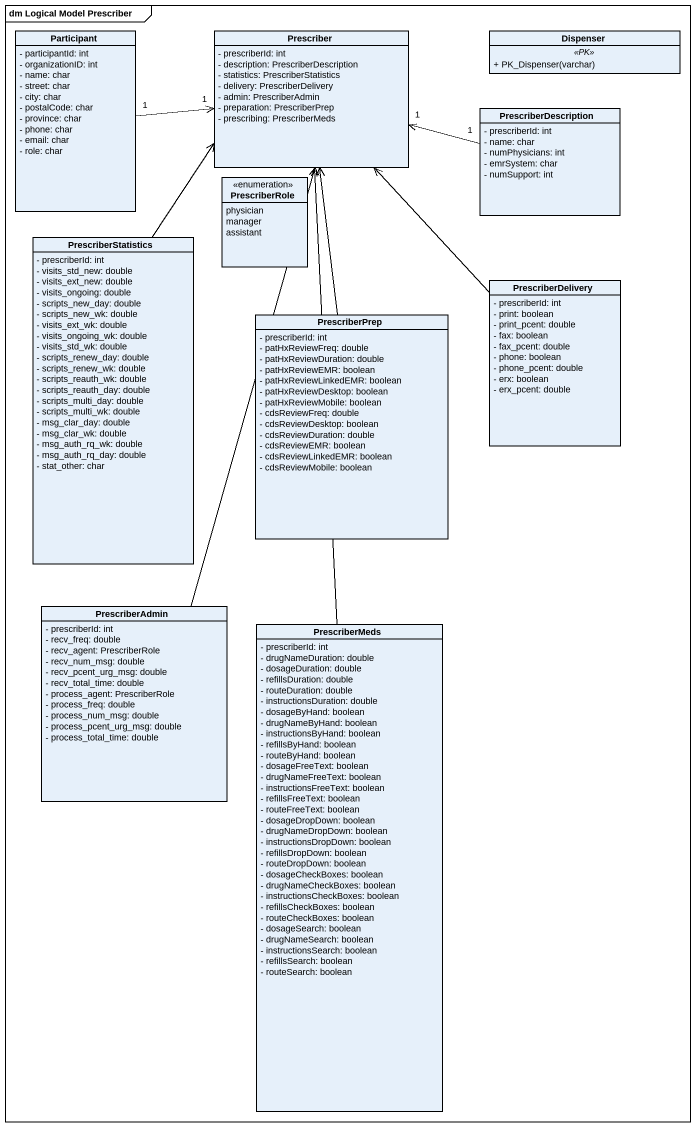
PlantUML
@startuml
mainframe dm Logical Model Prescriber
hide circle
hide empty members
skinparam classAttributeIconSize 0
class "Participant" as Participant_ {
  - participantId: int
  - organizationID: int
  - name: char
  - street: char
  - city: char
  - postalCode: char
  - province: char
  - phone: char
  - email: char
  - role: char
}
class Prescriber {
  - prescriberId: int
  - description: PrescriberDescription
  - statistics: PrescriberStatistics
  - delivery: PrescriberDelivery
  - admin: PrescriberAdmin
  - preparation: PrescriberPrep
  - prescribing: PrescriberMeds
}
class Dispenser {
  .. <<PK>> ..
  + PK_Dispenser(varchar)
}
class PrescriberDescription {
  - prescriberId: int
  - name: char
  - numPhysicians: int
  - emrSystem: char
  - numSupport: int
}
enum PrescriberRole {
  physician
  manager
  assistant
}
class PrescriberStatistics {
  - prescriberId: int
  - visits_std_new: double
  - visits_ext_new: double
  - visits_ongoing: double
  - scripts_new_day: double
  - scripts_new_wk: double
  - visits_ext_wk: double
  - visits_ongoing_wk: double
  - visits_std_wk: double
  - scripts_renew_day: double
  - scripts_renew_wk: double
  - scripts_reauth_wk: double
  - scripts_reauth_day: double
  - scripts_multi_day: double
  - scripts_multi_wk: double
  - msg_clar_day: double
  - msg_clar_wk: double
  - msg_auth_rq_wk: double
  - msg_auth_rq_day: double
  - stat_other: char
}
class PrescriberDelivery {
  - prescriberId: int
  - print: boolean
  - print_pcent: double
  - fax: boolean
  - fax_pcent: double
  - phone: boolean
  - phone_pcent: double
  - erx: boolean
  - erx_pcent: double
}
class PrescriberPrep {
  - prescriberId: int
  - patHxReviewFreq: double
  - patHxReviewDuration: double
  - patHxReviewEMR: boolean
  - patHxReviewLinkedEMR: boolean
  - patHxReviewDesktop: boolean
  - patHxReviewMobile: boolean
  - cdsReviewFreq: double
  - cdsReviewDesktop: boolean
  - cdsReviewDuration: double
  - cdsReviewEMR: boolean
  - cdsReviewLinkedEMR: boolean
  - cdsReviewMobile: boolean
}
class PrescriberAdmin {
  - prescriberId: int
  - recv_freq: double
  - recv_agent: PrescriberRole
  - recv_num_msg: double
  - recv_pcent_urg_msg: double
  - recv_total_time: double
  - process_agent: PrescriberRole
  - process_freq: double
  - process_num_msg: double
  - process_pcent_urg_msg: double
  - process_total_time: double
}
class PrescriberMeds {
  - prescriberId: int
  - drugNameDuration: double
  - dosageDuration: double
  - refillsDuration: double
  - routeDuration: double
  - instructionsDuration: double
  - dosageByHand: boolean
  - drugNameByHand: boolean
  - instructionsByHand: boolean
  - refillsByHand: boolean
  - routeByHand: boolean
  - dosageFreeText: boolean
  - drugNameFreeText: boolean
  - instructionsFreeText: boolean
  - refillsFreeText: boolean
  - routeFreeText: boolean
  - dosageDropDown: boolean
  - drugNameDropDown: boolean
  - instructionsDropDown: boolean
  - refillsDropDown: boolean
  - routeDropDown: boolean
  - dosageCheckBoxes: boolean
  - drugNameCheckBoxes: boolean
  - instructionsCheckBoxes: boolean
  - refillsCheckBoxes: boolean
  - routeCheckBoxes: boolean
  - dosageSearch: boolean
  - drugNameSearch: boolean
  - instructionsSearch: boolean
  - refillsSearch: boolean
  - routeSearch: boolean
}
Participant_ "1" -right-> "1" Prescriber
PrescriberDescription "1" -left-> "1" Prescriber
PrescriberStatistics -up-> Prescriber
PrescriberDelivery -up-> Prescriber
PrescriberPrep -up-> Prescriber
PrescriberAdmin -up-> Prescriber
PrescriberMeds -up-> Prescriber
@enduml
